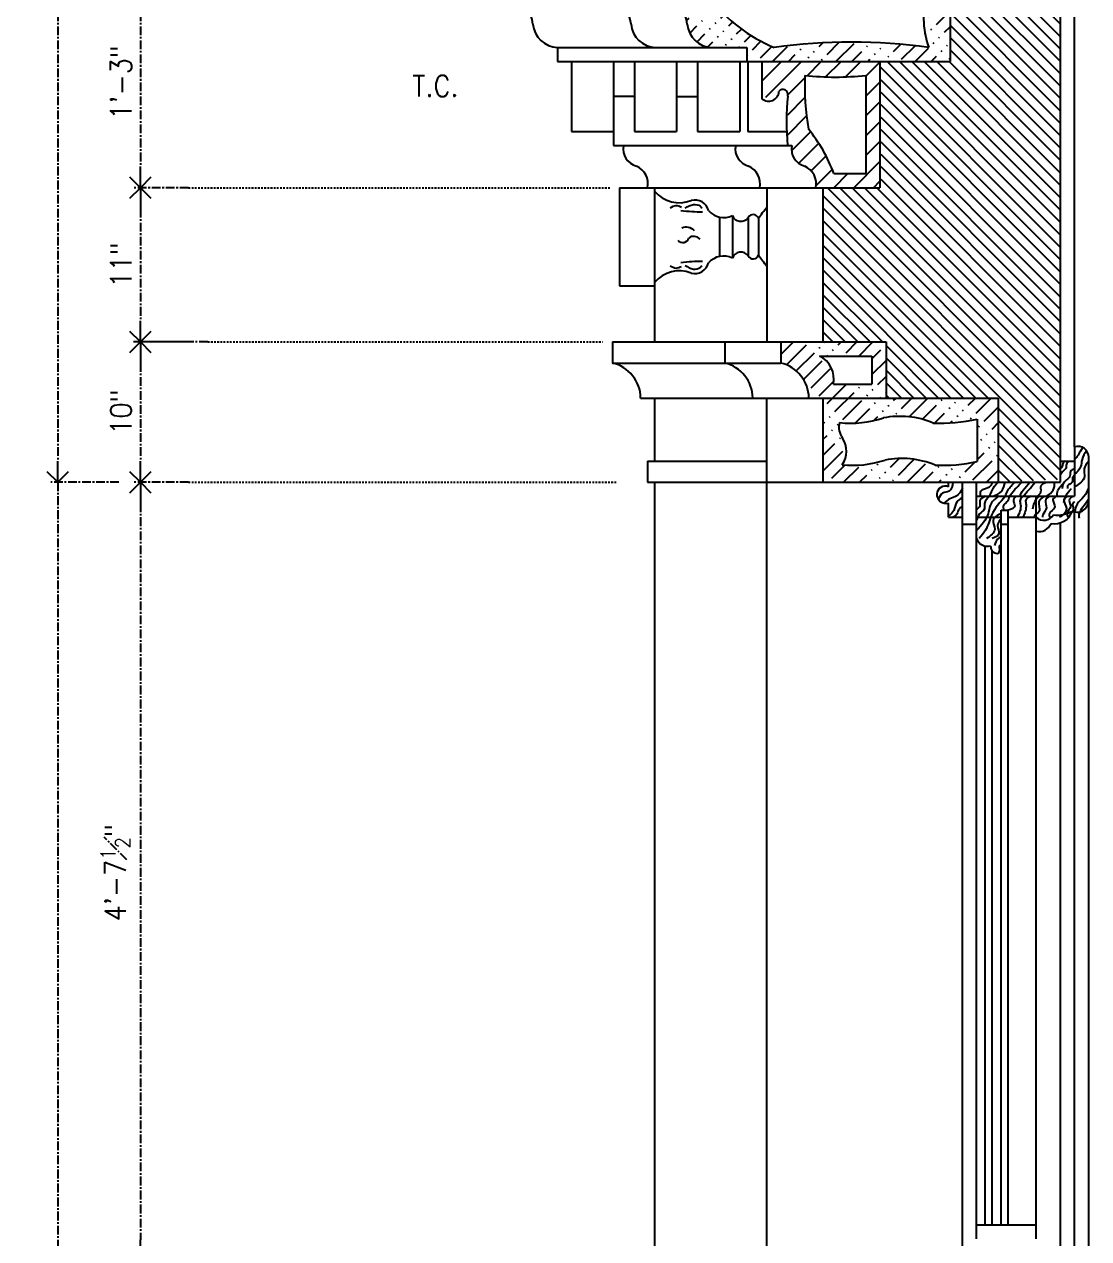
# Model space of a CAD drawing. Header units: inches. Extents: x 10 to 565, y 33 to 838.
# Drawn here: x 9.6 to 85.5, y 124.9 to 211.5 of the extents above; entities that cross this region are included whole.
import ezdxf

# ---------------------------------------------------------------- set-up
doc = ezdxf.new("R2010")
doc.units = ezdxf.units.IN
doc.header["$LTSCALE"] = 0.5
doc.header["$MEASUREMENT"] = 0
doc.linetypes.add('CENTER', pattern=[2, 1.25, -0.25, 0.25, -0.25])
doc.linetypes.add('HIDDEN', pattern=[0.375, 0.25, -0.125])
for name, color, linetype in [('A-ANNO-DIMS', 7, 'Continuous'), ('A-ANNO-NOTE', 7, 'Continuous'), ('A-ANNO-NOTE-FINE', 8, 'Continuous'), ('A-SECT-MBND', 2, 'Continuous'), ('A-SECT-MCUT', 2, 'Continuous'), ('A-SECT-PATT', 8, 'Continuous')]:
    doc.layers.add(name, color=color, linetype=linetype)
doc.styles.add('NOTE', font='romans.shx', dxfattribs={"width": 0.9})
doc.dimstyles.new('A5-16$0', dxfattribs={"dimscale": 16, "dimtxt": 0.09375, "dimasz": 0.09375, "dimexe": 0.03125, "dimexo": 0.03125, "dimgap": 0.03125, "dimtad": 1, "dimdec": 4, "dimzin": 3, "dimdsep": 46, "dimlunit": 4, "dimtxsty": 'NOTE', "dimblk1": 'OPEN90', "dimblk2": 'OPEN90', "dimsah": 1, "dimcen": 0.09375, "dimclrd": 256, "dimclre": 256, "dimclrt": 256, "dimaunit": 1, "dimadec": 3, "dimazin": 0, "dimtfac": 0.7, "dimtdec": 4, "dimtmove": 2, "dimatfit": 3, "dimldrblk": 'OPEN90', "dimfxl": 0, "dimfrac": 1, "dimtolj": 1, "dimtzin": 1, "dimlwd": -1, "dimlwe": -1, "dimarcsym": 0})
pattern_1 = [(45, (2.341598064048412, 0), (-0.565685424949238, 0.5656854249492381), [1.92, -0.48, 0.08, -0.48, 0.08, -0.48])]

# ---------------------------------------------------------------- blocks, each defined once
blk = doc.blocks.new('_Open90')
at = {"color": 0, "lineweight": -2}
for p, q in [((0, 0), (-1, 0)), ((-0.5, 0.5), (0, 0)), ((0, 0), (-0.5, -0.5))]:
    blk.add_line(p, q, dxfattribs=at)
blk = doc.blocks.new('*D34')
at = {"layer": 'A-ANNO-DIMS', "linetype": 'CENTER'}
for p, q in [((21.2916786006095, 214.8119422928398), (17.35878622895403, 214.8119422928398)), ((17.85878622895403, 213.3119422928398), (17.85878622895403, 201.3119422928398)), ((21.2916786006095, 199.8119422928398), (17.35878622895403, 199.8119422928398))]:
    blk.add_line(p, q, dxfattribs=at)
at = {"layer": 'Defpoints', "color": 0, "linetype": 'CENTER'}
for p in [(21.7916786006095, 214.8119422928398), (17.85878622895403, 199.8119422928398), (21.7916786006095, 199.8119422928398)]:
    blk.add_point(p, dxfattribs=at)
at = {"layer": 'A-ANNO-DIMS', "linetype": 'CENTER', "xscale": 1.5, "yscale": 1.5, "zscale": 1.5}
for p, rotation in [((17.85878622895403, 214.8119422928398), 90), ((17.85878622895403, 199.8119422928398), 270)]:
    blk.add_blockref('_Open90', p, dxfattribs=dict(at, rotation=rotation))
at = {"layer": 'A-ANNO-DIMS', "linetype": 'CENTER', "insert": (16.46592908609689, 207.3119422928398), "char_height": 1.5, "attachment_point": 5, "rotation": 90, "style": 'NOTE'}
blk.add_mtext('\\A1;1\'-3"', dxfattribs=at)
blk = doc.blocks.new('*D35')
at = {"layer": 'A-ANNO-DIMS', "linetype": 'CENTER'}
for p, q in [((21.2916786006095, 199.8119422928398), (17.35878622895403, 199.8119422928398)), ((17.85878622895403, 198.3119422928398), (17.85878622895403, 190.3119422928398)), ((21.2916786006095, 188.8119422928398), (17.35878622895403, 188.8119422928398))]:
    blk.add_line(p, q, dxfattribs=at)
at = {"layer": 'Defpoints', "color": 0, "linetype": 'CENTER'}
for p in [(21.7916786006095, 199.8119422928398), (17.85878622895403, 188.8119422928398), (21.7916786006095, 188.8119422928398)]:
    blk.add_point(p, dxfattribs=at)
at = {"layer": 'A-ANNO-DIMS', "linetype": 'CENTER', "xscale": 1.5, "yscale": 1.5, "zscale": 1.5}
for p, rotation in [((17.85878622895403, 199.8119422928398), 90), ((17.85878622895403, 188.8119422928398), 270)]:
    blk.add_blockref('_Open90', p, dxfattribs=dict(at, rotation=rotation))
at = {"layer": 'A-ANNO-DIMS', "linetype": 'CENTER', "insert": (16.46592908609689, 194.3119422928398), "char_height": 1.5, "attachment_point": 5, "rotation": 90, "style": 'NOTE'}
blk.add_mtext('\\A1;11"', dxfattribs=at)
blk = doc.blocks.new('*D36')
at = {"layer": 'A-ANNO-DIMS', "linetype": 'CENTER'}
for p, q in [((22.66373978807405, 188.8119422928398), (17.35878622895403, 188.8119422928398)), ((17.85878622895403, 187.3119422928398), (17.85878622895403, 180.3119422928398)), ((21.2916786006095, 178.8119422928398), (17.35878622895403, 178.8119422928398))]:
    blk.add_line(p, q, dxfattribs=at)
at = {"layer": 'Defpoints', "color": 0, "linetype": 'CENTER'}
for p in [(23.16373978807405, 188.8119422928398), (17.85878622895403, 178.8119422928398), (21.7916786006095, 178.8119422928398)]:
    blk.add_point(p, dxfattribs=at)
at = {"layer": 'A-ANNO-DIMS', "linetype": 'CENTER', "xscale": 1.5, "yscale": 1.5, "zscale": 1.5}
for p, rotation in [((17.85878622895403, 188.8119422928398), 90), ((17.85878622895403, 178.8119422928398), 270)]:
    blk.add_blockref('_Open90', p, dxfattribs=dict(at, rotation=rotation))
at = {"layer": 'A-ANNO-DIMS', "linetype": 'CENTER', "insert": (16.46592908609689, 183.8119422928398), "char_height": 1.5, "attachment_point": 5, "rotation": 90, "style": 'NOTE'}
blk.add_mtext('\\A1;10"', dxfattribs=at)
blk = doc.blocks.new('*D37')
at = {"layer": 'A-ANNO-DIMS', "linetype": 'CENTER'}
for p, q in [((21.2916786006095, 178.8119422928398), (17.35878622895403, 178.8119422928398)), ((17.85878622895403, 177.3119422928398), (17.85878622895402, 124.8119422928392)), ((21.29167860060952, 123.3119422928392), (17.35878622895402, 123.3119422928392))]:
    blk.add_line(p, q, dxfattribs=at)
at = {"layer": 'Defpoints', "color": 0, "linetype": 'CENTER'}
for p in [(21.7916786006095, 178.8119422928398), (17.85878622895402, 123.3119422928392), (21.79167860060952, 123.3119422928392)]:
    blk.add_point(p, dxfattribs=at)
at = {"layer": 'A-ANNO-DIMS', "linetype": 'CENTER', "xscale": 1.5, "yscale": 1.5, "zscale": 1.5}
for p, rotation in [((17.85878622895403, 178.8119422928398), 90), ((17.85878622895402, 123.3119422928392), 270)]:
    blk.add_blockref('_Open90', p, dxfattribs=dict(at, rotation=rotation))
at = {"layer": 'A-ANNO-DIMS', "linetype": 'CENTER', "insert": (16.07013020069098, 150.9738310682337), "char_height": 1.5, "attachment_point": 5, "rotation": 90, "style": 'NOTE'}
blk.add_mtext('\\A1;\\A1;4\'-7{\\H0.7x;\\S1#2;}"', dxfattribs=at)
blk = doc.blocks.new('*D41')
at = {"layer": 'A-ANNO-DIMS', "linetype": 'CENTER'}
for p, q in [((13.97560669642107, 254.8119422928398), (11.45782278386814, 254.8119422928398)), ((11.95782278386814, 253.3119422928398), (11.95782278386813, 180.3119422928398)), ((16.32042273765512, 178.8119422928398), (11.45782278386812, 178.8119422928398))]:
    blk.add_line(p, q, dxfattribs=at)
at = {"layer": 'Defpoints', "color": 0, "linetype": 'CENTER'}
for p in [(14.47560669642107, 254.8119422928398), (11.95782278386812, 178.8119422928398), (16.82042273765512, 178.8119422928398)]:
    blk.add_point(p, dxfattribs=at)
at = {"layer": 'A-ANNO-DIMS', "linetype": 'CENTER', "xscale": 1.5, "yscale": 1.5, "zscale": 1.5}
for p, rotation in [((11.95782278386814, 254.8119422928398), 90), ((11.95782278386812, 178.8119422928398), 270)]:
    blk.add_blockref('_Open90', p, dxfattribs=dict(at, rotation=rotation))
at = {"layer": 'A-ANNO-DIMS', "linetype": 'CENTER', "insert": (10.55796745394261, 216.8119422928398), "char_height": 1.5, "attachment_point": 5, "rotation": 90, "style": 'NOTE'}
blk.add_mtext('\\A1;6\'-4"', dxfattribs=at)

msp = doc.modelspace()

# ---------------------------------------------------------------- hatches: boundary and pattern name
at = {"layer": 'A-SECT-PATT'}
h = msp.add_hatch(dxfattribs=at)
h.set_pattern_fill('ACAD_ISO12W100', color=256, scale=0.16, angle=45, style=0)
h.set_pattern_definition(pattern_1)
h.paths.add_polyline_path([(60.10064373362195, 254.8119422928398), (60.10064373362195, 253.3119422928398, -0.4142135623729435), (62.20064373362194, 251.2119422928409, 0.2871508615326998), (64.10064373362195, 248.8119422928398), (64.10064373362195, 247.8119422928398, -0.3184843664239107), (66.10064373362204, 244.8119422928398), (79.49212076637721, 244.8119422928398), (79.49212076637721, 256.3119422928398), (76.60064373362091, 256.3119422928398)])
h.paths.add_polyline_path([(63.43703982776966, 253.3749689499411), (77.99212076637721, 254.9547763886279), (77.99212076637723, 245.8385313876172, -0.0450796650601782), (67.49737784254413, 246.4605373965164, 0.09022981574365382)], flags=16)
h.paths.add_polyline_path([(75.60064373362195, 244.8119422928398), (66.60064373362195, 244.8119422928398), (66.60064373362195, 242.8119422928398), (67.60064373362195, 242.8119422928398, 0.3141967844843555), (68.97921080356936, 241.7775393278559, -0.2485972964298689), (69.85762749675963, 240.321979801146), (70.60064373362195, 240.3219798011459), (70.60064373362196, 221.3244304669834), (69.94401275618762, 221.3244304669834, -0.1490064982532423), (66.60064373362195, 218.2044477743389), (66.60064373362195, 215.8119422928398), (75.60064373362195, 215.8119422928399)])
h.paths.add_polyline_path([(74.10064373362195, 217.3119422928401), (68.51607195288614, 217.3119422928401, 0.1305734040844185), (70.14678572359458, 219.1980153117931, 0.0610366101720981), (71.58506484210116, 220.2285696786319, 0.07086532503895143), (72.10064373362195, 221.9122911617244), (72.10064373362195, 241.3066238686206, -0.2638647923249067), (69.30058348227212, 243.7040164151659, -0.04633766847161119), (74.10064373362195, 243.6067441990867)], flags=16)
h.paths.add_polyline_path([(75.60064373362196, 215.8119422928398), (66.60064373362171, 215.8119422928398), (53.60064373362195, 214.8119422928398), (53.60064373362195, 213.3119422928399), (55.1006437336213, 213.3119422928399, -0.3602070711115927), (56.85453695312668, 211.4599288787717, 0.3794787338671063), (58.60064373362235, 209.8119422928398), (61.10064373362422, 209.8119422928398), (61.10064373362422, 208.8119422928398), (75.60064373362196, 208.8119422928399)])
h.paths.add_polyline_path([(74.08899519407632, 209.8119422928398, 0.06778671374481408), (63.06451801272996, 209.8119422928399, -0.1392301660760852), (58.52553820597872, 213.3119422928398, -0.07678157015624319), (74.05185038651518, 213.9120150362298, 0.1728168280247943)], flags=16)
h = msp.add_hatch(dxfattribs=at)
h.set_pattern_fill('ANSI31', color=256, scale=5, angle=90, style=0)
h.set_pattern_definition([(135, (10.34159806404841, 0), (-0.4419417382415922, -0.4419417382415922), [])])
h.paths.add_polyline_path([(83.49212076637727, 256.3119422928398), (79.49212076637721, 256.3119422928398), (79.4921207663772, 244.8119422928397), (75.60064373362195, 244.8119422928398), (75.60064373362202, 208.8119422928399), (70.66111630771334, 208.8119422928398), (70.66081210962976, 199.8113128161073), (66.53582024133921, 199.8113128161072), (66.53582024133922, 188.8119422928399), (71.03582024133924, 188.8119422928399), (71.03582024133922, 184.8119422928399), (79.03582024133922, 184.8119422928399), (79.03605708547511, 178.8117663992375), (83.49212076637727, 178.9921914933796)])
h = msp.add_hatch(dxfattribs=at)
h.set_pattern_fill('ANSI31', color=256, scale=8, style=0)
h.set_pattern_definition([(45, (10.34159806404841, 0), (-0.7071067811865475, 0.7071067811865476), [])])
h.paths.add_polyline_path([(70.6003709958542, 208.8119422928399), (62.18757523938041, 208.8119422928398), (62.18757523938041, 206.1530524306603), (63.40277990459317, 206.665670819499, -0.7391703611515984), (64.04537154710522, 206.4581500665283), (64.01868314975628, 202.8128640346348), (64.31360843207852, 202.8119422928397), (64.48359304299576, 201.8991321380425), (65.23585212737328, 201.3548690714595, -0.3432483480716808), (66.03582024133924, 199.8119422928399), (70.6003028111503, 199.8119077120959)])
h.paths.add_polyline_path([(65.25370541490213, 207.8119422928399, 0.05141599281351417), (69.6003634197764, 207.8119422928399), (69.6003103829662, 200.8113527397292), (67.324873580631, 200.8114389290271, 0.08323099418771426), (65.50224839102486, 203.9912049505226, -0.05443400259684546)], flags=16)
h = msp.add_hatch(dxfattribs=at)
h.set_pattern_fill('ACAD_ISO12W100', color=256, scale=0.16, angle=45, style=0)
h.set_pattern_definition(pattern_1)
h.paths.add_polyline_path([(65.53582024133922, 184.8119422928399), (71.03582024133922, 184.8119422928399), (71.03582024133922, 188.8119422928399), (63.53582024133924, 188.8119422928399), (63.53582024133923, 187.3119422928399, -0.3431077501416177)])
h.paths.add_polyline_path([(66.29808640447871, 187.8119422928398), (70.03582024133922, 187.8119422928399), (70.03582024133922, 185.81194229284), (67.28024806395099, 185.8119422928399, 0.3423495333187975)], flags=16)
h.paths.add_polyline_path([(79.03582024133922, 178.8117663898886), (79.03582024133922, 184.8119422928399), (66.53582024133922, 184.8119422928399), (66.534816103991, 178.811272939434)])
h.paths.add_polyline_path([(74.53522975338194, 180.0340831176039, 0.1487333263593723), (70.97537604966959, 180.3953006644852, -0.1084047029420237), (67.91189215550294, 180.0634780542069, 0.3056060114123415), (67.93884902620397, 181.9560389964256, -0.2276172797752016), (67.72111679603802, 183.0704748201539, 0.1105996041833526), (70.84658210200048, 183.3953006644852, -0.1487333263593717), (74.40643580571282, 183.0340831176039, 0.06751804158130881), (77.53582024133922, 183.3119422928399), (77.53582024133922, 180.2834461862467, -0.06468371487865857)], flags=16)

# ---------------------------------------------------------------- linework, layer by layer
at = {"layer": 'A-ANNO-DIMS', "linetype": 'CENTER'}
msp.add_line((11.95782278386812, 178.8119422928398), (11.95782278386812, 43.61085888932666), dxfattribs=at)
at = {"layer": 'A-ANNO-NOTE-FINE', "linetype": 'HIDDEN'}
for p, q in [((21.2916786006095, 199.8119422928398), (51.33013546467555, 199.8119422928398)), ((22.66373978807405, 188.8119422928398), (50.81280088145377, 188.8119422928398)), ((21.2916786006095, 178.8119422928398), (51.8474660803945, 178.8119422928398))]:
    msp.add_line(p, q, dxfattribs=at)
at = {"layer": 'A-SECT-MBND'}
for p, q in [((84.4921207663772, 181.329693824184), (84.49212076637723, 251.9810958871781)), ((47.60064373362195, 209.8119422928398), (58.60064373362127, 209.8119422928398)), ((47.60064373362195, 209.8119422928398), (47.60064373362195, 208.8119422928398)), ((47.60064373362195, 208.8119422928398), (61.10064373362422, 208.8119422928398)), ((48.60064373362195, 208.8119422928398), (48.60064373362195, 203.8119422928399)), ((51.60064373362195, 208.8119422928398), (51.60064373362195, 202.8119422928399)), ((51.60064373362195, 208.8119422928398), (51.60064373362195, 203.8119422928399)), ((53.10064373362195, 208.8119422928398), (53.10064373362195, 203.8119422928399)), ((56.10064373362195, 208.8119422928398), (56.10064373362195, 203.8119422928399)), ((57.60064373362195, 208.8119422928398), (57.60064373362195, 203.8119422928399)), ((60.60064373362195, 208.8119422928398), (60.60064373362195, 203.8119422928399)), ((61.18757523938041, 208.8119422928398), (61.18757523938041, 203.8119422928399)), ((53.10064373362195, 206.3119422928399), (51.60064373362195, 206.3119422928399)), ((56.10064373362195, 206.3119422928399), (57.60064373362195, 206.3119422928399)), ((48.60064373362195, 203.8119422928399), (51.60064373362195, 203.8119422928399)), ((53.10064373362195, 203.81194229284), (56.10064373362195, 203.81194229284)), ((57.60064373362195, 203.81194229284), (60.60064373362195, 203.81194229284)), ((61.18757523938041, 203.81194229284), (63.94856548644299, 203.81194229284)), ((51.60064373362195, 202.8119422928399), (64.01868314975628, 202.8128640346348)), ((52.03582024133922, 199.8119422928398), (66.03582024133924, 199.8119422928399)), ((52.03582024133922, 199.8119422928398), (52.03582024133923, 192.8119422888419)), ((54.53582024133922, 199.8119422928398), (54.53582024133923, 188.8119422928399)), ((62.53582024133922, 199.8119422928398), (62.53582024133923, 188.8119422928399)), ((59.17150577438849, 197.7129285708959), (59.17150577438849, 194.9109560107858)), ((60.07656536122312, 197.8267738151492), (60.07656536122312, 194.7971107665325)), ((61.20873828012526, 197.6775062431823), (61.20873828012522, 194.9463783384994)), ((61.93438945090045, 197.6331500336639), (61.93438945090048, 194.9907345480178)), ((52.03558365937685, 192.8119422968377), (54.53582024133923, 192.8118577952838)), ((51.53582024133923, 188.8119422928398), (51.53582024133923, 187.3119422928398)), ((51.53582024133923, 188.8119422928399), (63.53582024133922, 188.8119422928399)), ((59.53582024133923, 188.8119422928398), (59.53582024133923, 187.3119422928398)), ((51.53582024133923, 187.3119422928398), (63.53582024133936, 187.3119422928399)), ((53.53582024133923, 184.8119422928399), (65.53582024133922, 184.8119422928399)), ((54.53582024133923, 184.8119422928398), (54.53582024133923, 180.3119422928398)), ((62.51498678819009, 184.8119422928399), (62.51498678819009, 69.38019109418406)), ((54.03582024133923, 180.3119422928398), (54.03582024133923, 178.8119422928398)), ((54.03582024133923, 180.3119422928398), (62.51498678819009, 180.3119422928398)), ((54.03582024133923, 178.8119422928398), (66.534816103991, 178.811272939434)), ((54.53582024133923, 178.8119422928398), (54.53582024133923, 123.3119422928392)), ((84.4921034379826, 72.95434858703267), (84.4921034379826, 176.6991837655614)), ((85.49210343798258, 72.95434858703268), (85.4921034379826, 177.4470369595809)), ((76.4921034379826, 71.75255331170956), (76.4921034379826, 175.8117054549632)), ((81.7421034379827, 125.8830270209979), (81.7421034379826, 175.9228285060229)), ((83.4921034379826, 72.95434858703268), (83.4921034379826, 175.9228285060229)), ((77.49219666186615, 125.8830270209978), (77.49228581772192, 174.8117054549631))]:
    msp.add_line(p, q, dxfattribs=at)
for centre, radius, start, end in [((43.85898634684793, 211.3265955454384), 2, 3.822553729270875, 83.06006877100172), ((50.85898634684725, 211.3265955454384), 2, 3.822553729270875, 83.06006877100172), ((47.65693737874892, 211.6206154210375), 1.809548965666899, 185.0945310449201, 268.2172857362982), ((54.65693737874824, 211.6206154210375), 1.809548965666899, 185.0945310449201, 268.2172857362982), ((53.54069994689905, 202.5682203113861), 1.251061145583305, 168.7662466060084, 255.8966921694463), ((61.54069994689905, 202.5682203113861), 1.251061145583305, 168.7662466060084, 255.8966921694463), ((52.64446941226322, 200.0694073395781), 1.414971865396071, 349.5161880500426, 65.29493322160626), ((60.64446941226322, 200.0694073395781), 1.414971865396071, 349.5161880500426, 65.29493322160626), ((56.29444211773626, 201.0022378557424), 2.265228219195837, 219.0719314607394, 292.0768995600094), ((57.3932324961477, 197.9076947082047), 1.025685691395287, 15.0027812856651, 103.9578039583787), ((27.76756158021627, 223.9349614750525), 43.11794767661517, 322.4107261750724, 323.7410623491881), ((59.45621928663397, 199.1039757328546), 1.419885203405056, 220.9592400811373, 295.9061761483295), ((60.68333310989961, 198.0607017171476), 0.6502994419244819, 201.0832077553801, 323.8954841681626), ((61.56204345449661, 197.4995777378544), 0.3955794474511942, 19.7345171765824, 153.269654734592), ((56.78534706293456, 196.1835540831893), 0.8068010304292971, 43.47837705085736, 112.590559923509), ((56.54182138869497, 196.3390993909109), 0.437487644721032, 219.4692214071016, 344.6989530276318), ((57.32484215672722, 195.7230950367732), 0.6171760702491734, 42.78703185159765, 125.8021799747267), ((59.45621928663397, 193.519908848827), 1.419885203405056, 64.09382385167054, 139.0407599188626), ((60.68333310989961, 194.5631828645341), 0.6502994419244819, 36.10451583183741, 158.9167922446199), ((61.56204345449661, 195.1243068438272), 0.3955794474511942, 206.730345265408, 340.2654828234176), ((27.76756158021627, 168.6889231066291), 43.11794767661517, 36.2589376508119, 37.58927382492762), ((57.3932324961477, 194.7161898734769), 1.025685691395287, 256.0421960416213, 344.9972187143349), ((56.29444211773626, 191.6216467259393), 2.265228219195837, 67.92310043999062, 140.9280685392606), ((50.92867738419634, 184.7762280071256), 2.607387464063459, 0.784824602992949, 76.53479190518772), ((58.92867738419634, 184.7762280071256), 2.607387464063459, 0.784824602992949, 76.53479190518772)]:
    msp.add_arc(centre, radius, start, end, dxfattribs=at)
for points in [[(55.64670454631596, 198.3739426588468), (56.04980524261873, 198.5397629713646), (56.45290990707326, 198.4213204670168)], [(56.71374046964911, 198.3502537547618), (57.30653467758839, 198.6108296836196), (57.7807724248305, 198.4923851631947), (57.89933285367897, 198.3502537547618)], [(57.9467562315881, 198.0659889218193), (57.18797821689122, 198.0896758098272), (56.40548256101283, 198.160742522082)], [(55.64670454631596, 194.2499419228349), (56.04980524261873, 194.0841216103171), (56.45290990707326, 194.2025641146648)], [(57.9467562315881, 194.5578956598623), (57.18797821689122, 194.5342087718544), (56.40548256101283, 194.4631420595996)], [(56.71374046964911, 194.2736308269199), (57.30653467758839, 194.013054898062), (57.7807724248305, 194.1314994184869), (57.89933285367897, 194.2736308269199)]]:
    msp.add_spline(points, degree=3, dxfattribs=at)
at = {"layer": 'A-SECT-MCUT'}
for p, q in [((83.49212076637727, 178.8119422928398), (83.49212076637721, 256.3119422928398)), ((75.60064373362195, 244.8119422928398), (75.60064373362195, 208.8119422928398)), ((58.60064373362126, 209.8119422928398), (61.10064373362422, 209.8119422928398)), ((61.10064373362422, 209.8119422928398), (61.10064373362422, 208.8119422928398)), ((61.10064373362422, 208.8119422928398), (75.60064373362195, 208.8119422928399)), ((62.18757523938041, 208.8119422928398), (62.18757523938041, 206.1530524306603)), ((70.6003709958542, 208.8119422928399), (70.60030280665882, 199.8113148611658)), ((69.6003634197764, 207.8119422928399), (69.6003103829662, 200.8113527397292)), ((64.01868314975628, 202.8128640346348), (64.31360843207852, 202.8119422928397)), ((67.32487358063099, 200.8114389290271), (69.6003103829662, 200.8113527397292)), ((66.0358202253475, 199.8114691289153), (70.60030280665882, 199.8113148611658)), ((66.53582024133922, 199.8119422928398), (66.53582024133922, 188.8119422928399)), ((63.53582024133923, 188.8119422928398), (63.53582024133923, 187.3119422928398)), ((63.53582024133923, 188.8119422928399), (71.03582024133922, 188.8119422928399)), ((71.03582024133922, 188.8119422928399), (71.03582024133922, 184.8119422928399)), ((66.29808640447884, 187.8119422928399), (70.03582024133922, 187.8119422928399)), ((70.03582024133922, 187.8119422928399), (70.03582024133922, 185.8119422928399)), ((67.280248063951, 185.8119422928399), (70.03582024133922, 185.8119422928399)), ((65.53582024133922, 184.8119422928399), (79.03582024133922, 184.8119422928399)), ((66.53582024133922, 184.8119422928399), (66.53481621599897, 178.8119422928398)), ((79.03582024133922, 184.8119422928399), (79.03582024133922, 178.8119422928398)), ((77.53582024133922, 183.3119422928399), (77.53582024133922, 180.2834461862467)), ((84.49210343798264, 181.3296882070617), (84.4921034379825, 177.8117054549629)), ((83.49210343798283, 180.3117054549631), (84.49210343798259, 180.311705454963)), ((85.4921034379826, 177.4470369595811), (85.4921034379826, 180.6146136499731)), ((66.534816103991, 178.811272939434), (83.49212076637727, 178.8119422928398)), ((75.4921034379826, 178.4940272090004), (75.4921034379826, 178.8117054549629)), ((76.4921034379826, 175.8117054549632), (76.49198502094447, 178.8116659774232)), ((77.49228581772192, 174.8117054549631), (77.49212792625998, 178.8117054559296)), ((77.49216739912549, 177.8117054549629), (84.49210343798283, 177.8117054549629)), ((81.7421034379826, 175.3140891868109), (81.7421034379826, 177.8117054549629)), ((75.4921034379826, 176.3117054549632), (75.4921034379826, 177.3117054549633)), ((79.2421034379826, 176.8117054549632), (79.7421034379826, 176.8117054549632)), ((79.24228041262037, 174.3117197652263), (79.2421034379826, 176.8117054549632)), ((79.7421034379826, 176.3117054549631), (79.7421034379826, 176.8117054549632)), ((75.4921034379826, 176.3117054549632), (76.49208370154987, 176.3117054549631)), ((76.4921034379826, 175.8117054549632), (77.49224634485644, 175.8117054549632)), ((77.4922266084237, 176.3117054549632), (79.24213883311275, 176.3117054549632)), ((79.24218236099351, 175.8116265444079), (79.74218235476566, 175.811705461191)), ((79.74210343798265, 125.8830270209979), (79.74210343798259, 176.3117054549632)), ((79.7421034379826, 176.3117054549632), (81.7421034379826, 176.3117054549633)), ((78.117646879097, 125.8830270209979), (78.11764687909691, 174.2639683286662)), ((79.11728041263117, 174.3117196126744), (79.24228041263116, 174.3117196126744)), ((79.24545263106849, 125.8830270209979), (79.24228041263116, 174.3117196126744)), ((78.61728522743577, 125.8830270209979), (78.61728522743569, 173.9002804831725)), ((77.4921034379826, 125.8830270209978), (81.74210343798262, 125.8830270209979)), ((77.49219469424511, 124.8830271163757), (77.49219666186606, 125.8830270208143)), ((81.7421034379826, 124.8830270209978), (81.7421034379826, 125.8830270209979))]:
    msp.add_line(p, q, dxfattribs=at)
for centre, radius, start, end in [((79.82452299356301, 211.9141082139635), 6.108631655176017, 160.9093975216944, 200.1287218555592), ((54.85898634684725, 211.3265955454384), 2, 3.822553729270875, 83.06006877100172), ((66.95775932579718, 219.554088734517), 10.49126995233921, 216.511550485731, 248.2169324736372), ((58.65693737874824, 211.6206154210375), 1.809548965666899, 185.0945310449201, 268.2172857362982), ((68.57675660340306, 169.340075914636), 40.84552291764295, 82.2440798531299, 97.75592014686987), ((82.87354990951359, 207.0396790171658), 17.63676020649043, 177.4903793310528, 189.9534338901524), ((67.42703441733926, 228.8908271095336), 21.19062868506442, 264.1133449017546, 275.8866550982453), ((62.66373765864908, 206.7209509074013), 0.741106827258119, 230.0213787681884, 355.7222628770066), ((63.69223697177873, 206.4633211839599), 0.3531724348622065, 339.8933228994996, 145.0439056665348), ((81.63788232887384, 204.5514205370803), 17.70476654535757, 174.1957299413625, 185.6383575840366), ((56.92869736535742, 196.9646479084832), 11.08504763430258, 20.30547144079241, 39.33674535652169), ((65.54069994689905, 202.5682203113861), 1.251061145583305, 168.7662466060084, 255.8966921694463), ((64.64446941226322, 200.0694073395781), 1.414971865396071, 349.5161880500426, 65.29493322160626), ((62.92867738419634, 184.7762280071256), 2.607387464063459, 0.784824602992949, 76.53479190518772), ((65.49984636311807, 186.1787815296656), 1.81780121080487, 348.357538355817, 63.95200117737499), ((68.99059044659155, 182.7400099089247), 1.311781386894734, 165.4088003549176, 216.7009461711634), ((68.5585925901108, 190.211289214948), 7.18975631899698, 263.3108993221207, 288.555860680498), ((72.03278385440132, 177.363440996587), 6.147390149536351, 67.28649223455908, 101.1255898630355), ((74.94698508319885, 194.7074058905259), 11.68583151008985, 267.348734007993, 282.799279713709), ((66.5217617904706, 181.0297509599601), 1.692969509523902, 325.1970227252667, 33.17089193689246), ((84.727817280893, 180.6025584790732), 0.7643812249553947, 359.0963422061096, 107.9611529853623), ((68.68738653777996, 187.211289214948), 7.18975631899698, 263.8079731682047, 288.555860680498), ((72.16157780207047, 174.3634409965869), 6.147390149536351, 67.28649223455908, 101.1255898630355), ((75.075779030868, 191.7074058905258), 11.68583151008985, 267.348734007993, 282.152526184927), ((75.26437345494939, 177.9283089339402), 0.6098344955063227, 68.07274147367097, 174.8091593638991), ((75.33635950700402, 177.9730136036054), 0.6794002056939825, 179.1170743084093, 283.2521779690069), ((84.66106339884975, 177.5157641371089), 0.8338770722192224, 246.524990748701, 4.727614123892645), ((83.05990207009602, 177.1964078486443), 1.344917233273142, 259.1268974721537, 340.65531246642), ((83.1924076563014, 178.9049431314428), 2.435462389073011, 265.0655300526237, 297.8163406498354), ((82.2915043514712, 176.9233131312162), 0.8221346078311741, 228.066971389796, 327.2456853901458), ((81.95834535836768, 176.1933030745219), 0.905415721354418, 256.1824070043853, 339.4605133578984), ((78.25857908384913, 175.0557344891633), 0.8042111285257186, 197.664276047917, 287.1289228976299)]:
    msp.add_arc(centre, radius, start, end, dxfattribs=at)
msp.add_spline([(78.49543757458609, 174.2871945782865), (78.61728522743569, 173.9002804831732), (79.08321114515188, 173.7828239561398), (79.14544404196117, 174.0591920206801), (79.11728041263117, 174.3117196126744)], degree=3, dxfattribs=at)
at = {"layer": 'A-SECT-PATT'}
for points in [[(85.04712026144338, 181.2970541692513), (84.73508664970136, 180.7462727771663), (84.4921034379826, 180.4197434224084)], [(85.32916742085153, 181.074423572332), (85.01562256481161, 180.4309598331124), (84.91042159664543, 179.9054396032439), (84.4921034379826, 179.3799173580428)], [(83.81133495560611, 180.3117054549631), (83.66060755764879, 180.1979450245417), (83.58524575418282, 179.8817110733394), (83.49210343798282, 179.8214747874281)], [(84.0977128415971, 180.311705454963), (83.90176987797035, 180.0925350510297), (83.88669675907208, 179.85159393805), (83.67568067654706, 179.6106528250703), (83.49210343798283, 179.3395945768016)], [(85.4921034379826, 180.3083389163872), (85.17342401706132, 179.7652993973684), (85.19095372072938, 179.2047426045315), (84.4921034379826, 178.4865303473339)], [(84.49212076637717, 179.7589499232752), (84.1881650923559, 179.5782450962072), (84.15801885455936, 179.2469505620268), (83.91686032526364, 178.9758923137581), (83.64555176714508, 178.6445997949111), (83.60033620147566, 178.3727103536964)], [(84.49212076637717, 179.3373039832275), (84.33888869928784, 179.1565991561595), (84.30874625251714, 178.8102460543344), (83.99222212872915, 178.5542463737104), (83.97714900983088, 178.3727103536964)], [(75.81060608872717, 178.811705454963), (75.53007017361692, 178.1712174032796), (75.0742031025889, 178.0310792127371), (74.76473148956879, 177.6058269355738)], [(76.4921034379826, 178.3942154545694), (76.03853772872803, 177.8208699115899), (75.59768818315301, 177.6406898006294), (75.18061557602624, 177.3117054549632)], [(77.80424591330079, 177.8117054549629), (77.80424591330079, 178.1856335999965), (78.41596974031977, 178.4819392712625), (78.65695423016273, 178.8117054549629)], [(78.42666794456866, 177.8117054549629), (78.60370749858298, 178.2166463864378), (78.9921034379826, 178.8117054549629)], [(78.65695423016273, 177.8117054549629), (79.28721502404055, 178.1856335999965), (79.53739386238898, 178.8117054549628)], [(79.55182552112093, 177.8117054549629), (79.7325648686879, 178.232757338762), (80.21636088444716, 178.8117054549629)], [(79.82390360695585, 177.8117054549629), (80.19553032080061, 178.259710515802), (80.71456931352581, 178.8117054549629)], [(80.55502123202136, 177.811705454963), (80.8291707393469, 178.2488682910862), (81.30516081535522, 178.8117054549629)], [(80.80913057671893, 177.8117054549629), (81.21507133939171, 178.259710515802), (81.67849943154037, 178.8117054549629)], [(81.83018653207277, 177.8117054549629), (82.08631270243409, 178.1300759131418), (82.10484966929293, 178.5745334240624), (82.4941298940062, 178.8117054549629)], [(82.4941298940062, 177.8117054549629), (82.95755798615487, 178.2411912868506), (83.07292776832155, 178.8117054549629)], [(83.22742219445995, 177.8117054549629), (83.29653198799046, 178.232757338762), (83.78032800374972, 178.8117054549629)], [(83.71759487643918, 177.3727103536964), (83.88442757816834, 177.8762711094326), (84.26352689582187, 178.3727103536964)], [(85.49212076637717, 178.3978827377571), (85.15590785076107, 177.8022913972848), (84.66497379034432, 177.2417346044479), (84.49212076637718, 176.6947494814179)], [(76.4921034379826, 177.7157642533498), (76.09113821281112, 177.400451309296), (75.86320657281026, 176.8048619841561), (75.54760366831128, 176.4194779294976)], [(78.1042298204084, 177.8117054549629), (77.72805011337509, 177.5159883307756), (77.72805011337509, 177.1401529235341), (77.49218621172174, 176.8537971578568)], [(78.42666794456868, 177.8117054549629), (78.06840462584391, 177.3012243772091), (78.05048823753536, 176.9074928135592), (77.71013751609284, 176.5495535627265), (77.49221762413562, 176.1107761660869)], [(78.99989380375978, 177.7486484407505), (78.71328087416445, 177.5159883307756), (78.46569178213535, 177.1456166494318), (78.31918856984889, 176.5674497191349), (77.49224863130006, 175.3773408377358)], [(79.55182552113597, 177.8117054549629), (78.56626110042957, 176.4724664809378), (78.13146001252066, 175.3987845884297), (77.67120553757745, 174.8117054549631)], [(79.82390360695585, 177.8117054549629), (79.66268264936257, 177.4086053463261), (79.42981130264029, 177.1938434080926), (79.42981130264026, 176.8117054549632)], [(80.27173370311861, 177.8117054549629), (80.12842913383388, 177.4443996744758), (80.21799212024557, 177.1401529235341), (79.7421034379826, 176.8117054549632)], [(80.80913057671891, 177.8117054549629), (80.59417182727888, 177.533884487184), (80.62999702184338, 177.2296377362423), (80.3971256751211, 176.3117054549632)], [(81.34330104287851, 177.8117054549629), (81.0061767288767, 177.533884487184), (81.0240893261594, 177.1938434080926), (80.79121797943667, 176.3117054549632)], [(82.33110417087669, 177.8117054549629), (81.93766590679301, 177.4086053463261), (81.93766590679301, 176.6927288599932), (81.63314037991499, 176.4242744218682), (81.61522778263274, 176.3117054549632)], [(82.7079379181419, 177.8117054549629), (82.40341239126387, 177.4980901590343), (82.47506278039332, 176.9969776262679), (82.22427883638834, 176.4779649064267), (82.18845364182384, 176.3117054549632)], [(83.22742219445995, 177.8117054549629), (82.94080926486417, 177.5875749717425), (83.08411383414936, 177.0506681108259), (82.6721089325511, 176.5316574063181), (82.7079379181419, 176.3117054549632)], [(83.97977781750073, 177.8117054549629), (83.72899387349575, 177.5517806435928), (83.90812363734499, 176.9611832981177), (83.62151449877551, 176.4600687500183), (83.40274708299334, 176.3117054549632)], [(84.3559575245336, 177.8117054549629), (84.10516978950277, 177.5159883307756), (84.19473656694076, 177.0506681108259), (83.96186522021803, 176.6211402036934), (83.99769041478298, 176.3117054549632)], [(85.49212076637717, 177.6394731767589), (85.08577387198362, 177.0315273186336), (84.78770446217946, 176.5235223472503), (84.80389481299578, 176.2552125201456)], [(76.4921034379826, 177.1376922020281), (76.2138726756721, 176.839896531792), (76.02100423403367, 176.4369952033153), (75.82813958342153, 176.3117054549632)], [(84.4921034379826, 177.4086053463261), (84.3380411362255, 177.2475338926511), (84.39178271909854, 176.9611832981177), (84.3288891519345, 176.7509034710203)], [(79.24211891764189, 176.5930361178958), (78.68363720470056, 176.0949408922786), (78.78881173451877, 175.4644592736861), (78.21427044673878, 174.8117054549631)], [(79.1832251482197, 176.1343461252625), (78.99916476165849, 175.727160123862), (79.0780466508982, 175.1229479575425), (78.61728522743569, 174.8117054549631)], [(79.24223786268858, 174.9127901894381), (78.99916476165849, 174.7551671891263), (78.77745237084359, 174.3117090831513)]]:
    msp.add_spline(points, degree=3, dxfattribs=at)
msp.add_open_spline([(81.96254865149699, 177.811705454963), (81.73941170170959, 177.5968356043411), (81.5613623766565, 177.3692723359036), (81.5350989386692, 177.0348330714012), (81.49210343798251, 176.8976792090818)], degree=3, knots=[0, 0, 0, 0, 0.4421326921419181, 0.8672164641322756, 0.8672164641322756, 0.8672164641322756, 0.8672164641322756], dxfattribs=at)

# ---------------------------------------------------------------- texts
at = {"layer": 'A-ANNO-NOTE', "style": 'NOTE', "width": 0.9}
msp.add_text('T.C.', height=1.5, dxfattribs=at).set_placement((37.25979170875053, 206.3147007278972))

# ---------------------------------------------------------------- dimensions: what is measured, and where the dimension line sits
at = {"layer": 'A-ANNO-DIMS', "linetype": 'CENTER'}
for base, p1, p2, picture, middle in [((11.95782278386812, 178.8119422928398), (14.47560669642107, 254.8119422928398), (16.82042273765512, 178.8119422928398), '*D41', (10.55796745394261, 216.8119422928398)), ((17.85878622895403, 199.8119422928398), (21.7916786006095, 214.8119422928398), (21.7916786006095, 199.8119422928398), '*D34', (16.46592908609689, 207.3119422928398)), ((17.85878622895403, 188.8119422928398), (21.7916786006095, 199.8119422928398), (21.7916786006095, 188.8119422928398), '*D35', (16.46592908609689, 194.3119422928398)), ((17.85878622895403, 178.8119422928398), (23.16373978807405, 188.8119422928398), (21.7916786006095, 178.8119422928398), '*D36', (16.46592908609689, 183.8119422928398))]:
    dim = msp.add_linear_dim(base=base, p1=p1, p2=p2, angle=90, dimstyle='A5-16$0', dxfattribs=at)
    dim.commit()
    dim.dimension.update_dxf_attribs({"geometry": picture, "text_midpoint": middle, "dimtype": 160})
dim = msp.add_linear_dim(base=(17.85878622895402, 123.3119422928392), p1=(21.7916786006095, 178.8119422928398), p2=(21.79167860060952, 123.3119422928392), angle=90, text='\\A1;4\'-7{\\H0.7x;\\S1#2;}"', dimstyle='A5-16$0', dxfattribs=at)
dim.commit()
dim.dimension.update_dxf_attribs({"geometry": '*D37', "text_midpoint": (16.07013020069098, 150.9738310682337), "dimtype": 160})

doc.saveas('drawing.dxf')
